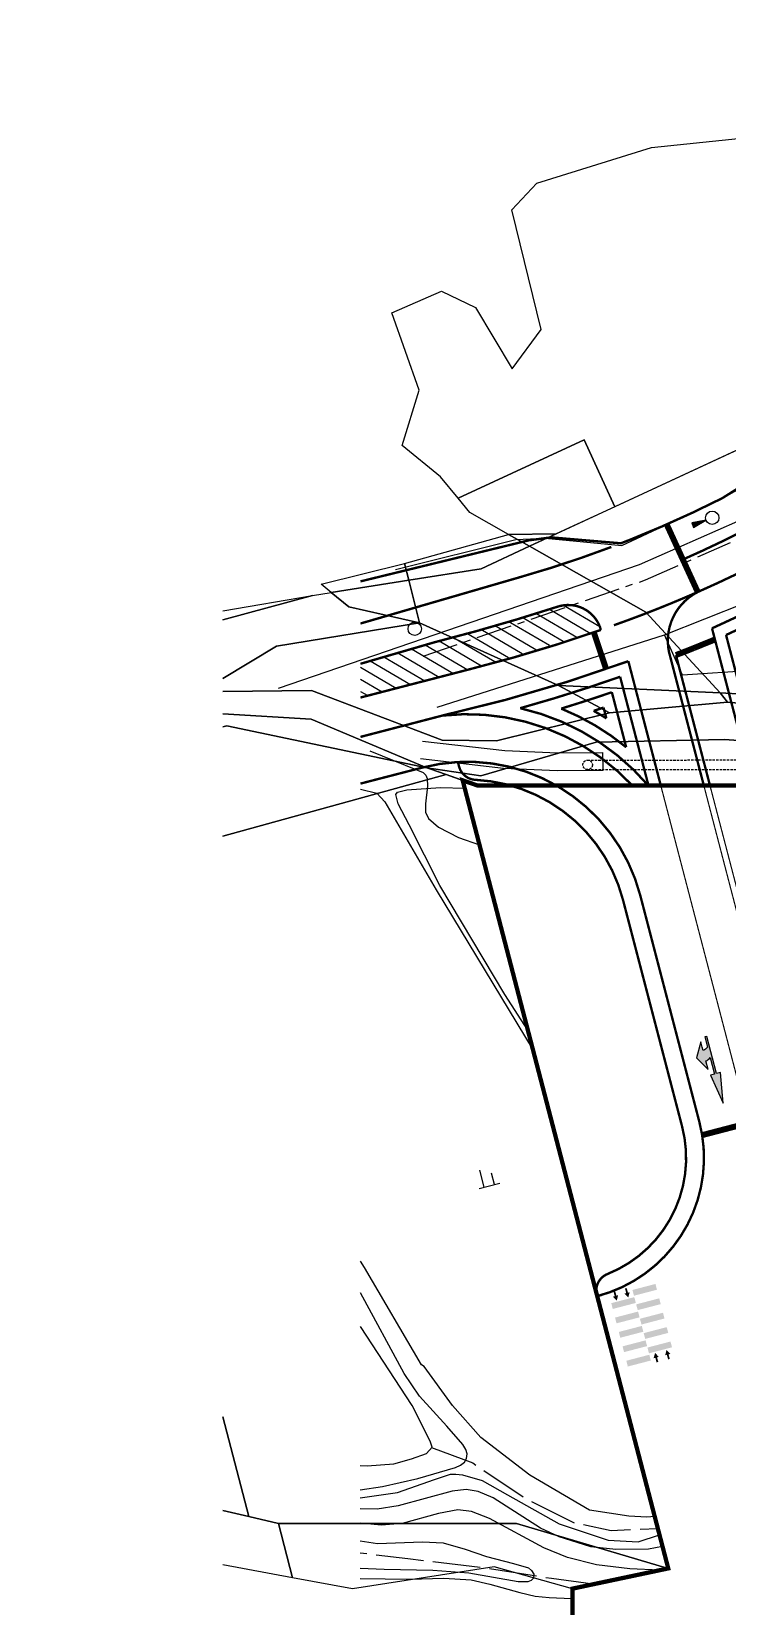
# Model space of a CAD drawing. Header units: millimetres. Extents: x 8000 to 190005487, y 8000 to 455456909.
# Drawn here: x 327923 to 386411, y 97260 to 229600 of the extents above; entities that cross this region are included whole.
import ezdxf
from ezdxf.xclip import XClip

# ---------------------------------------------------------------- set-up
doc = ezdxf.new("R2010")
doc.units = ezdxf.units.MM
doc.header["$LTSCALE"] = 800
doc.header["$MEASUREMENT"] = 0
doc.header["$XCLIPFRAME"] = 0
doc.header["$PDSIZE"] = -10
for name, pattern in [('AD0023', [6, 5, -1]), ('CENTER', [2, 1.25, -0.25, 0.25, -0.25]), ('DASHED', [3, 2, -1]), ('HIDDEN', [0.375, 0.25, -0.125]), ('PHANTOM2', [31.75, 15.875, -3.175, 3.175, -3.175, 3.175, -3.175])]:
    doc.linetypes.add(name, pattern=pattern)
doc.layers.get('0').update_dxf_attribs({"linetype": 'CONTINUOUS'})
for name, color, linetype in [('0가스', 2, 'GAS_LINE'), ('1-CEN', 2, 'CENTER'), ('1-ROAD', 1, 'CONTINUOUS'), ('1-U형측구', 7, 'CONTINUOUS'), ('1-물방향', 4, 'CONTINUOUS'), ('1-배수관', 134, 'HIDDEN'), ('1-지적선', 3, 'CONTINUOUS'), ('1-하수관로', 4, 'HIDDEN'), ('3-노면표시', 7, 'CONTINUOUS'), ('AD0023', 1, 'AD0023'), ('BA003', 5, 'CONTINUOUS'), ('CAA002', 30, 'CONTINUOUS'), ('DA001', 3, 'CONTINUOUS'), ('DAA001', 5, 'CONTINUOUS'), ('rndur', 1, 'CONTINUOUS'), ('건축계획', 7, 'CONTINUOUS'), ('사업부지', 7, 'CONTINUOUS'), ('오수맨홀', 4, 'CONTINUOUS')]:
    doc.layers.add(name, color=color, linetype=linetype)
doc.styles.get("Standard").update_dxf_attribs({"font": 'SIMPLEX.shx'})
doc.linetypes.add('GAS_LINE', pattern='A,0.5,-0.2,["GAS",Standard,S=0.1,R=0,X=-0.1,Y=-0.05],-0.25', length=0.95)

# ---------------------------------------------------------------- blocks, each defined once
blk = doc.blocks.new('B')
at = {"layer": '1-하수관로', "linetype": 'Continuous'}
blk.add_hatch(color=256, dxfattribs=at).paths.add_polyline_path([(165952.87, 361585.1), (165953.67, 361585.1), (165953.27, 361587.48)])
for points in [[(165953.67, 361585.1), (165952.87, 361585.1), (165953.27, 361587.48), (165953.67, 361585.1)], [(165953.27, 361587.48), (165953.27, 361585.1)]]:
    blk.add_lwpolyline(points, dxfattribs=at)
blk = doc.blocks.new('123123')
at = {"layer": '3-노면표시'}
h = blk.add_hatch(color=8, dxfattribs=at)
edge = h.paths.add_edge_path()
edge.add_line((-79454, -16803), (-80269, -13677))
edge.add_line((-80269, -13677), (-80437, -13720))
edge.add_line((-80437, -13720), (-80214, -14574))
edge.add_arc((-80777, -14222), 664, 287.10747, 327.95719, ccw=False)
edge.add_line((-80581, -14856), (-80654, -14577))
edge.add_line((-80654, -14577), (-80771, -14131))
edge.add_line((-80771, -14131), (-81135, -15478))
edge.add_line((-81135, -15478), (-80159, -16475))
edge.add_line((-80159, -16475), (-80348, -15749))
edge.add_arc((-80735, -14871), 960, 293.72579, 321.70537)
edge.add_line((-79981, -15465), (-79621, -16847))
edge.add_line((-79621, -16847), (-79956, -16934))
edge.add_line((-79956, -16934), (-78896, -19281))
edge.add_line((-78896, -19281), (-79119, -16715))
edge.add_line((-79119, -16715), (-79454, -16803))
at = {"layer": '건축계획', "linetype": 'ByBlock'}
h = blk.add_hatch(dxfattribs=at)
h.set_pattern_fill('ANSI31,_O', scale=7000, angle=104.62295)
h.set_pattern_definition([(149.6229533, (-145302770.6, -463403555.9), (-442.4771673, -754.8767823), [])])
edge = h.paths.add_edge_path()
edge.add_line((-109377, 17627), (-109378, 14790))
edge.add_line((-109378, 14790), (-100273, 17148))
edge.add_line((-100273, 17148), (-89171, 20475))
edge.add_arc((-91919, 19718), 2850, 15.39279, 108.61499)
edge.add_arc((-291943, 692017), 698575, 285.681334, 286.560579, ccw=False)
edge.add_line((-103127, 19443), (-109377, 17627))
at = {"color": 8, "linetype": 'Continuous'}
for points in [[(-86365, -35592), (-88300, -36097), (-86239, -36076), (-88174, -36581)], [(-86365, -35594), (-88300, -36099), (-86238, -36078), (-88174, -36583)], [(-87842, -35874), (-88160, -35544), (-87725, -35430), (-88160, -35544)], [(-87841, -35876), (-88160, -35546), (-87724, -35432), (-88160, -35546)], [(-87870, -35468), (-87971, -35081), (-88015, -35506), (-88116, -35119)], [(-87870, -35470), (-87971, -35083), (-88015, -35508), (-88116, -35121)], [(-86874, -35622), (-87193, -35292), (-86757, -35178), (-87193, -35292)], [(-86874, -35623), (-87192, -35293), (-86757, -35180), (-87192, -35293)], [(-86902, -35216), (-87003, -34829), (-87048, -35254), (-87148, -34867)], [(-86902, -35217), (-87003, -34830), (-87047, -35255), (-87148, -34868)], [(-86523, -34988), (-84587, -34483), (-86396, -35471), (-84461, -34966)], [(-86522, -34989), (-84587, -34484), (-86396, -35473), (-84461, -34968)], [(-86207, -36197), (-84272, -35692), (-86081, -36681), (-84146, -36176)], [(-86207, -36199), (-84272, -35694), (-86081, -36682), (-84145, -36178)], [(-86049, -36802), (-87985, -37307), (-85923, -37286), (-87858, -37791)], [(-86049, -36803), (-87984, -37308), (-85923, -37287), (-87858, -37792)], [(-85892, -37407), (-83956, -36902), (-85765, -37890), (-83830, -37385)], [(-85891, -37408), (-83956, -36903), (-85765, -37892), (-83830, -37387)], [(-85734, -38011), (-87669, -38516), (-85608, -38495), (-87543, -39000)], [(-85733, -38013), (-87669, -38518), (-85607, -38497), (-87542, -39002)], [(-85576, -38616), (-83641, -38111), (-85450, -39100), (-83515, -38595)], [(-85576, -38618), (-83640, -38113), (-85449, -39101), (-83514, -38597)], [(-85418, -39221), (-87353, -39726), (-85292, -39705), (-87227, -40210)], [(-85418, -39222), (-87353, -39727), (-85292, -39706), (-87227, -40211)], [(-85260, -39826), (-83325, -39321), (-85134, -40309), (-83199, -39804)], [(-85260, -39827), (-83325, -39322), (-85134, -40311), (-83199, -39806)], [(-85103, -40430), (-87038, -40935), (-84976, -40914), (-86912, -41419)], [(-85102, -40432), (-87037, -40937), (-84976, -40916), (-86911, -41421)], [(-84625, -40280), (-84306, -40610), (-84742, -40724), (-84306, -40610)], [(-84625, -40282), (-84306, -40612), (-84741, -40725), (-84306, -40612)], [(-84597, -40686), (-84496, -41073), (-84452, -40648), (-84351, -41035)], [(-84596, -40687), (-84495, -41075), (-84451, -40650), (-84350, -41037)], [(-83658, -40027), (-83339, -40358), (-83774, -40471), (-83339, -40358)], [(-83657, -40029), (-83338, -40359), (-83774, -40473), (-83338, -40359)], [(-83629, -40433), (-83528, -40820), (-83484, -40396), (-83383, -40783)], [(-83629, -40435), (-83528, -40822), (-83484, -40397), (-83383, -40784)]]:
    blk.add_solid(points, dxfattribs=at)
at = {"layer": '0가스', "linetype": 'GAS_LINE', "ltscale": 2}
blk.add_lwpolyline([(-116277, 15582), (-85943, 25976), (-74360, 31079), (-69413, 34210), (-65297, 37018), (-61363, 40093), (-56382, 44412), (-52642, 47845), (-48819, 51958), (-43745, 58119), (-38352, 64545), (-34607, 68749), (-30997, 72348), (-26541, 75975), (-12107, 85107)], dxfattribs=at)
at = {"layer": '1-CEN', "ltscale": 3}
blk.add_lwpolyline([(-104101, 18274), (-85433, 24671), (-73699, 29840), (-68643, 33039), (-64470, 35887), (-60473, 39012), (-55450, 43367), (-51654, 46852), (-47765, 51035), (-42668, 57224), (-37293, 63629), (-33589, 67786), (-30058, 71307), (-25722, 74836), (-19867, 78540)], dxfattribs=at)
at = {"layer": '1-ROAD'}
for points in [[(-106436, 25543), (-96326, 28079), (-93847, 28177), (-87427, 27563), (-83578, 29370), (-78644, 31701), (-73828, 34410), (-69593, 37055), (-64830, 40092), (-61802, 42767), (-58203, 46209), (-54473, 49831), (-50835, 53882), (-46023, 59207), (-39764, 66772), (-36221, 70941), (-31123, 75429), (-26740, 78392), (-21750, 81576)], [(-102943, 13981), (-83836, 20055), (-77037, 22738)]]:
    blk.add_lwpolyline(points, dxfattribs=at)
at = {"layer": '1-ROAD', "color": 8}
blk.add_lwpolyline([(-44047, 10402), (-48053, 14274), (-49462, 17824), (-53914, 17856), (-64499, 17035), (-76393, 17053), (-82327, 16676), (-83836, 20055)], dxfattribs=at)
at = {"layer": '1-U형측구', "color": 8}
blk.add_lwpolyline([(-104170, 11136), (-97239, 10336), (-92822, 10132), (-89029, 10167), (-89015, 8667), (-92850, 8632), (-97360, 8840), (-104342, 9645)], dxfattribs=at)
at = {"layer": '1-배수관', "color": 8}
for p, q in [((-90289, 9532), (-72237, 9555)), ((-90288, 8732), (-72236, 8755))]:
    blk.add_line(p, q, dxfattribs=at)
blk.add_circle((-90288, 9132), 400, dxfattribs=at)
at = {"layer": '1-지적선', "color": 8}
for points in [[(-101174, 31546, 0), (-102639, 33330, 0), (-105874, 35965, 0), (-104453, 40617, 0), (-106750, 47117, 0), (-102575, 48929, 0), (-99708, 47564, 0), (-96631, 42417, 0), (-94188, 45704, 0), (-96648, 55781, 0), (-94544, 58016, 0), (-84932, 60999, 0), (-71692, 62368, 0), (-54230, 61119, 0), (-52729, 56895, 0), (-55122, 53375, 0), (-68021, 40094, 0), (-88005, 30820, 0), (-90568, 36434, 0), (-101174, 31546, 0)], [(-48739, 44668, 0), (-45804, 38291, 0), (-58326, 24882, 0), (-77217, 15075, 0), (-79156, 15198, 0), (-85405, 21962, 0), (-95164, 27499, 0), (-68021, 40094, 0), (-55122, 53375, 0), (-52729, 56895, 0), (-48739, 44668, 0)], [(-101174, 31546, 0), (-90568, 36434, 0), (-88005, 30820, 0), (-92927, 28536, 0), (-96925, 28498, 0), (-100193, 30350, 0), (-101174, 31546, 0)], [(-79156, 15198, 0), (-77217, 15075, 0), (-71154, 14689, 0), (-63751, 14655, 0), (-53699, 16610, 0), (-49357, 19865, 0), (-42058, 29074, 0), (-41808, 30415, 0), (-39418, 27445, 0), (-36925, 22131, 0), (-47536, 12843, 0), (-52074, 11969, 0), (-78538, 14398, 0), (-79156, 15198, 0)], [(-105315, 24643, 0), (-105665, 26046, 0), (-96926, 28498, 0), (-95164, 27499, 0), (-99247, 25603, 0), (-105315, 24643, 0)], [(-105315, 24643, 0), (-99247, 25603, 0), (-95164, 27499, 0), (-85405, 21962, 0), (-79156, 15198, 0), (-92740, 15800, 0), (-104421, 21071, 0), (-105315, 24643, 0)], [(-105665, 26046, 0), (-105315, 24643, 0), (-111833, 23613, 0), (-112687, 24305, 0), (-105665, 26046, 0)], [(-134924, 18723, 0), (-131743, 20238, 0), (-113411, 23364, 0), (-132604, 18165, 0), (-134263, 17291, 0), (-134924, 18723, 0)], [(-113411, 23364, 0), (-111833, 23613, 0), (-110369, 22426, 0), (-104421, 21071, 0), (-116421, 19109, 0), (-122776, 15285, 0), (-132604, 18165, 0), (-113411, 23364, 0)], [(-132185, 7990, 0), (-122776, 15285, 0), (-113506, 15373, 0), (-102516, 11206, 0), (-97941, 11144, 0), (-88443, 13506, 0), (-78538, 14398, 0), (-52074, 11969, 0), (-47536, 12843, 0), (-36925, 22131, 0), (-36156, 20495, 0), (-50378, 9135, 0), (-54798, 9174, 0), (-65063, 9263, 0), (-68739, 10525, 0), (-78796, 11272, 0), (-89562, 11037, 0), (-99269, 8221, 0), (-103807, 8886, 0), (-113529, 12960, 0), (-122350, 13516, 0), (-124731, 11321, 0), (-132185, 7990, 0)], [(-122776, 15285, 0), (-116421, 19109, 0), (-104421, 21071, 0), (-92740, 15800, 0), (-88443, 13506, 0), (-97941, 11144, 0), (-102516, 11206, 0), (-113506, 15373, 0), (-122776, 15285, 0)], [(-124731, 11321, 0), (-120606, 12416, 0), (-103807, 8886, 0), (-103562, 8789, 0), (-102179, 8311, 0), (-132747, -125, 0), (-137022, -1392, 0), (-136687, -730, 0), (-132129, 4525, 0), (-131800, 4907, 0), (-124731, 11321, 0)], [(-102179, 8311, 0), (-103562, 8789, 0), (-103807, 8886, 0), (-99269, 8221, 0), (-89562, 11037, 0), (-78796, 11272, 0), (-68739, 10525, 0), (-65063, 9263, 0), (-65553, 7453, 0), (-83113, 7385, 0), (-99558, 7401, 0), (-102179, 8311, 0)], [(-132747, -125, 0), (-102179, 8311, 0), (-100788, 7828, 0)], [(-83516, -58385, 0), (-96261, -54624, 0), (-116266, -54617, 0), (-118755, -54032, 0), (-124754, -31076, 0), (-132747, -125, 0)], [(-124754, -31076, 0), (-118755, -54032, 0), (-124089, -52778, 0)], [(-124089, -52778, 0), (-118755, -54032, 0), (-116266, -54617, 0), (-115078, -59168, 0), (-122790, -57756, 0)], [(-91570, -60089, 0), (-98136, -58262, 0), (-110036, -60090, 0), (-115078, -59168, 0), (-116266, -54617, 0), (-96261, -54624, 0), (-83516, -58385, 0)]]:
    blk.add_polyline3d(points, dxfattribs=at)
at = {"layer": '1-지적선'}
for points in [[(-92928, 28536, 0), (-95164, 27499, 0), (-96926, 28498, 0), (-92928, 28536, 0)], [(-105315, 24643, 0), (-104421, 21071, 0), (-110369, 22426, 0), (-111833, 23613, 0), (-105315, 24643, 0)], [(-88443, 13506, 0), (-92740, 15800, 0), (-79156, 15198, 0), (-78538, 14398, 0), (-88443, 13506, 0)], [(-103807, 8886, 0), (-120606, 12416, 0), (-124731, 11321, 0), (-122350, 13516, 0), (-113529, 12960, 0), (-103807, 8886, 0)]]:
    blk.add_polyline3d(points, dxfattribs=at)
at = {"layer": '3-노면표시', "color": 8}
blk.add_lwpolyline([(-79454, -16803), (-80269, -13677), (-80437, -13720), (-80214, -14574, -0.1801524), (-80581, -14856), (-80654, -14577), (-80771, -14131), (-81135, -15478), (-80159, -16475), (-80348, -15749, 0.1226941), (-79981, -15465), (-79621, -16847), (-79956, -16934), (-78896, -19281), (-79119, -16715)], format="xyb", close=True, dxfattribs=at)
at = {"layer": 'AD0023', "color": 8, "flags": 128}
for points in [[(-103397, -48231), (-99948, -49523), (-95566, -52465), (-91397, -54551), (-88303, -55190), (-84385, -55041)], [(-89827, -59718), (-93329, -59244), (-99040, -58331), (-105390, -57590), (-109392, -57101)]]:
    blk.add_lwpolyline(points, dxfattribs=at)
at = {"layer": 'BA003', "color": 8, "flags": 128}
blk.add_lwpolyline([(-109391, -52456), (-106268, -52000), (-103158, -50916), (-101818, -50476), (-101364, -50461), (-100801, -50512), (-99146, -50992), (-97012, -52200), (-92677, -54630), (-88564, -56019), (-86036, -56146), (-84250, -55556)], dxfattribs=at)
at = {"layer": 'CAA002', "color": 8, "flags": 128}
for points, elevation in [([(-108602, 10316), (-104573, 8701), (-104122, 8491), (-103879, 8258), (-103766, 7999), (-103750, 7356), (-103921, 5855), (-103923, 5164), (-103665, 4634), (-102832, 3907), (-101145, 3034), (-99379, 2427)], 91000), ([(-109391, -51775), (-107539, -51508), (-104550, -50831), (-101405, -49913), (-100967, -49703), (-100643, -49462), (-100453, -49160), (-100419, -48752), (-100524, -48393), (-100780, -47970), (-102128, -46431), (-104408, -43925), (-105718, -42003), (-109388, -35223)], 92000), ([(-83995, -56534), (-85164, -56777), (-87931, -56805), (-90032, -56585), (-92690, -55734), (-94254, -54992), (-98224, -52443), (-99489, -51918), (-100483, -51764), (-101661, -51886), (-106214, -53116), (-107985, -53398), (-109391, -53392)], 92000), ([(-84201, -58529), (-84245, -58534), (-86738, -58432), (-89550, -58076), (-91975, -57476), (-93980, -56668), (-98521, -54192), (-100056, -53589), (-101189, -53475), (-102810, -53764), (-105879, -54598), (-107634, -54763), (-109391, -54596)], 93000), ([(-109392, -56056), (-107947, -56297), (-104167, -56144), (-102435, -56226), (-100593, -56759), (-98774, -57380), (-96505, -57985), (-95270, -58347), (-95005, -58553), (-94808, -58860), (-94832, -59215), (-95019, -59391), (-95325, -59513), (-96132, -59525), (-100261, -58793), (-103288, -58567), (-107375, -58466), (-109392, -58396)], 94000), ([(-109392, -59223), (-105214, -59298), (-102379, -59212), (-100070, -59336), (-98498, -59700), (-95986, -60422), (-94700, -60713), (-93533, -60830), (-91645, -60911), (-91565, -60911)], 93000)]:
    blk.add_lwpolyline(points, dxfattribs=dict(at, elevation=elevation))
at = {"layer": 'DA001', "color": 8, "flags": 128}
for points in [[(-109379, 7094), (-108003, 6761), (-107316, 6026), (-103007, -1367), (-94874, -14839)], [(-95315, -13148), (-97240, -10152), (-102703, -1016), (-105281, 4087), (-106210, 5869), (-106419, 6635), (-106260, 6840), (-105495, 7039), (-102664, 7240), (-100620, 7185)], [(-84651, -54020), (-85326, -54086), (-86833, -54002), (-90127, -53499), (-95136, -50562), (-99276, -47374), (-101657, -44695), (-104038, -41409), (-104247, -41267), (-109051, -33099), (-109387, -32568)], [(-109390, -49726), (-108806, -49758), (-106574, -49608), (-105083, -49183), (-103836, -48727), (-103366, -48196), (-103524, -47681), (-105034, -44709), (-109388, -38070)]]:
    blk.add_lwpolyline(points, dxfattribs=at)
at = {"layer": 'DAA001', "color": 8, "flags": 128}
for points in [[(-98981, -26361), (-99360, -24910)], [(-99416, -26475), (-97675, -26020)], [(-98110, -26134), (-98363, -25166)]]:
    blk.add_lwpolyline(points, dxfattribs=at)
at = {"layer": 'rndur', "linetype": 'PHANTOM2', "ltscale": 2, "const_width": 360, "flags": 128}
blk.add_lwpolyline([(206883, -157310), (202971, -156085), (192523, -138055), (192037, -134393), (187653, -139214), (180694, -143462), (173737, -143509), (161354, -148904), (157725, -144242), (154816, -136784), (158050, -127241), (126239, -144923), (122996, -147375), (114777, -142533), (78067, -156212), (59378, -150969), (50990, -145420), (42961, -141949), (35259, -140747), (23792, -141142), (15855, -140119), (12425, -139716), (9303, -139321), (5202, -130219), (-3377, -125158), (-12855, -120922), (-25433, -113134), (-31110, -107172), (-33684, -104469), (-50296, -94166), (-54916, -87820), (-58556, -75838), (-58594, -63575), (-54697, -51462), (-52838, -43399), (-53310, -35411), (-56465, -30247), (-58199, -23603), (-65933, 6044), (-65550, 7455), (-83110, 7388), (-99556, 7405), (-100789, 7832), (-83513, -58384), (-91570, -60086), (-90952, -159807)], dxfattribs=at)
at = {"layer": 'rndur', "linetype": 'PHANTOM2', "ltscale": 2, "flags": 128}
blk.add_lwpolyline([(206883, -157310), (202971, -156085), (192523, -138055), (192037, -134393), (187653, -139214), (180694, -143462), (173737, -143509), (161354, -148904), (157725, -144242), (154816, -136784), (158050, -127241), (126239, -144923), (122996, -147375), (114777, -142533), (78067, -156212), (59378, -150969), (50990, -145420), (42961, -141949), (35259, -140747), (23792, -141142), (15855, -140119), (12425, -139716), (9303, -139321), (5202, -130219), (-3377, -125158), (-12855, -120922), (-25433, -113134), (-31110, -107172), (-33684, -104469), (-50296, -94166), (-54916, -87820), (-58556, -75838), (-58594, -63575), (-54697, -51462), (-52838, -43399), (-53310, -35411), (-56465, -30247), (-58199, -23603), (-65933, 6044), (-65550, 7455), (-83110, 7388), (-99556, 7405), (-100789, 7832), (-83513, -58384), (-91570, -60086), (-90952, -159807)], dxfattribs=at)
at = {"layer": '건축계획', "linetype": 'ByBlock', "flags": 128}
for points, const_width in [([(-56258, 50926, -0.0952325), (-78972, 31542, -0.0218866), (-86623, 28091), (-87495, 27750), (-93367, 28248), (-95246, 27998), (-109376, 24551)], 200), ([(-81035, 23659, 0.0135809), (-76019, 26032, 0.0828621), (-54174, 43701, 0.0145095), (-48400, 50925, 0.0145095)], 200), ([(-70777, 25379, -0.012183), (-74484, 23166, -0.0095161), (-79835, 20606), (-76197, 6661)], 200), ([(-109377, 17627), (-103127, 19443, 0.0161664), (-92829, 22419)], 200), ([(-92829, 22419, -0.4307829), (-89171, 20475)], 200), ([(-89171, 20475, -0.0224136), (-100273, 17148), (-109378, 14790)], 200), ([(-82866, 18360, 0.0036418), (-81371, 18944), (-79590, 19667)], 500), ([(-84138, 7389), (-86866, 17844, -0.0307368), (-102492, 13276)], 200), ([(-86525, 7392, 0.236427), (-102492, 13276)], 200), ([(-104144, 8914, -0.1962431), (-92908, 7398, -0.1962431)], 200)]:
    blk.add_lwpolyline(points, format="xyb", dxfattribs=dict(at, const_width=const_width))
at = {"layer": '건축계획', "linetype": 'DASHED', "ltscale": 3, "const_width": 200, "flags": 128}
for points in [[(-51901, 50925), (-53655, 48977, -0.0957934), (-77436, 28677, -0.013668), (-82339, 26363)], [(-88295, 27442, -0.0211357), (-95991, 24900), (-97714, 24400), (-109376, 21011)], [(-88080, 20866, 0.0098705), (-84305, 22287), (-84305, 22287, 0.0086778), (-81035, 23659, 0.006177)], [(-83336, 18181, -0.3667663), (-81035, 23659, -4.2195656)]]:
    blk.add_lwpolyline(points, format="xyb", dxfattribs=at)
at = {"layer": '건축계획', "linetype": 'ByBlock', "flags": 128}
for points, const_width in [([(-81035, 23659), (-83643, 29340)], 500), ([(-87495, 27750), (-93367, 28248), (-95246, 27998), (-109376, 24551)], 200), ([(-89766, 20269), (-88735, 17187)], 500), ([(-83336, 18181), (-80523, 7398)], 200), ([(-82866, 18360), (-80007, 7400)], 200), ([(-104144, 8914), (-109379, 7559)], 200)]:
    blk.add_lwpolyline(points, dxfattribs=dict(at, const_width=const_width))
at = {"layer": '건축계획', "linetype": 'ByBlock', "const_width": 200, "flags": 128}
for points in [[(-77430, 15349), (-78656, 20047, 0.0066217), (-74907, 21838, 0.087698)], [(-95952, 13896, -0.1616769), (-85167, 7373), (-87558, 16537, -0.0164779)], [(-92507, 13861, -0.0760668), (-87046, 10615), (-88252, 15238, -0.0083102)], [(-89784, 13672, -0.0141074), (-88713, 13043), (-88949, 13947, -0.0016208)]]:
    blk.add_lwpolyline(points, format="xyb", close=True, dxfattribs=at)
at = {"layer": '건축계획', "linetype": 'DASHED', "ltscale": 3, "const_width": 200, "flags": 128}
blk.add_lwpolyline([(-102492, 13276), (-109378, 11483)], dxfattribs=at)
at = {"layer": '건축계획', "linetype": 'Continuous'}
for p in [(-95246, 27998, 91058), (-93367, 28248, 90953)]:
    blk.add_point(p, dxfattribs=at)
at = {"layer": '사업부지', "color": 8, "linetype": 'Continuous', "ltscale": 10, "flags": 128}
for points, const_width in [([(-83336, 18182), (-73356, -20071)], 100), ([(-82866, 18360), (-72872, -19944)], 100), ([(-84136, 7385), (-76742, -20954)], 100), ([(-80665, -21978), (-73356, -20071)], 500)]:
    blk.add_lwpolyline(points, dxfattribs=dict(at, const_width=const_width))
at = {"layer": '사업부지', "color": 8, "linetype": 'Continuous', "ltscale": 10, "const_width": 200, "flags": 128}
for points in [[(-104144, 8914, -0.4136853), (-85869, -1820), (-80899, -20867, -0.414362), (-89487, -35509), (-89145, -35415), (-89482, -35503)], [(-89487, -35509), (-89511, -35419, -0.3781104), (-88616, -33647, 0.3781104), (-82351, -21246), (-87320, -2198, 0.3275382), (-99715, 7877, -0.3275382), (-101093, 8996), (-101191, 9372)]]:
    blk.add_lwpolyline(points, format="xyb", dxfattribs=at)
blk.add_lwpolyline([(-85869, -1820), (-80899, -20867, -0.414362), (-89487, -35509), (-89511, -35419, -0.3781104), (-88616, -33647, 0.3781104), (-82351, -21246), (-87320, -2198, 0.3275382), (-99715, 7877, -0.3275382), (-101093, 8996), (-101191, 9372, -0.356394)], format="xyb", close=True, dxfattribs=at)
at = {"layer": '오수맨홀', "linetype": 'Continuous'}
for centre in [(-79816, 29893), (-104819, 20571)]:
    blk.add_circle(centre, 562, dxfattribs=at)
at = {"layer": '1-물방향', "xscale": -499.9999999408241, "yscale": 499.9999998821783, "zscale": 500, "rotation": 290.4458493882639}
blk.add_blockref('B', (-140499015, -140874866), dxfattribs=at)

msp = doc.modelspace()

# ---------------------------------------------------------------- block references
ref = msp.add_blockref('123123', (464944.9, 158844.9))
XClip(ref).set_block_clipping_path([(-120944.9433038561, -150844.9393511166), (163055.0566959581, 70755.0606488834)])

doc.saveas('drawing.dxf')
